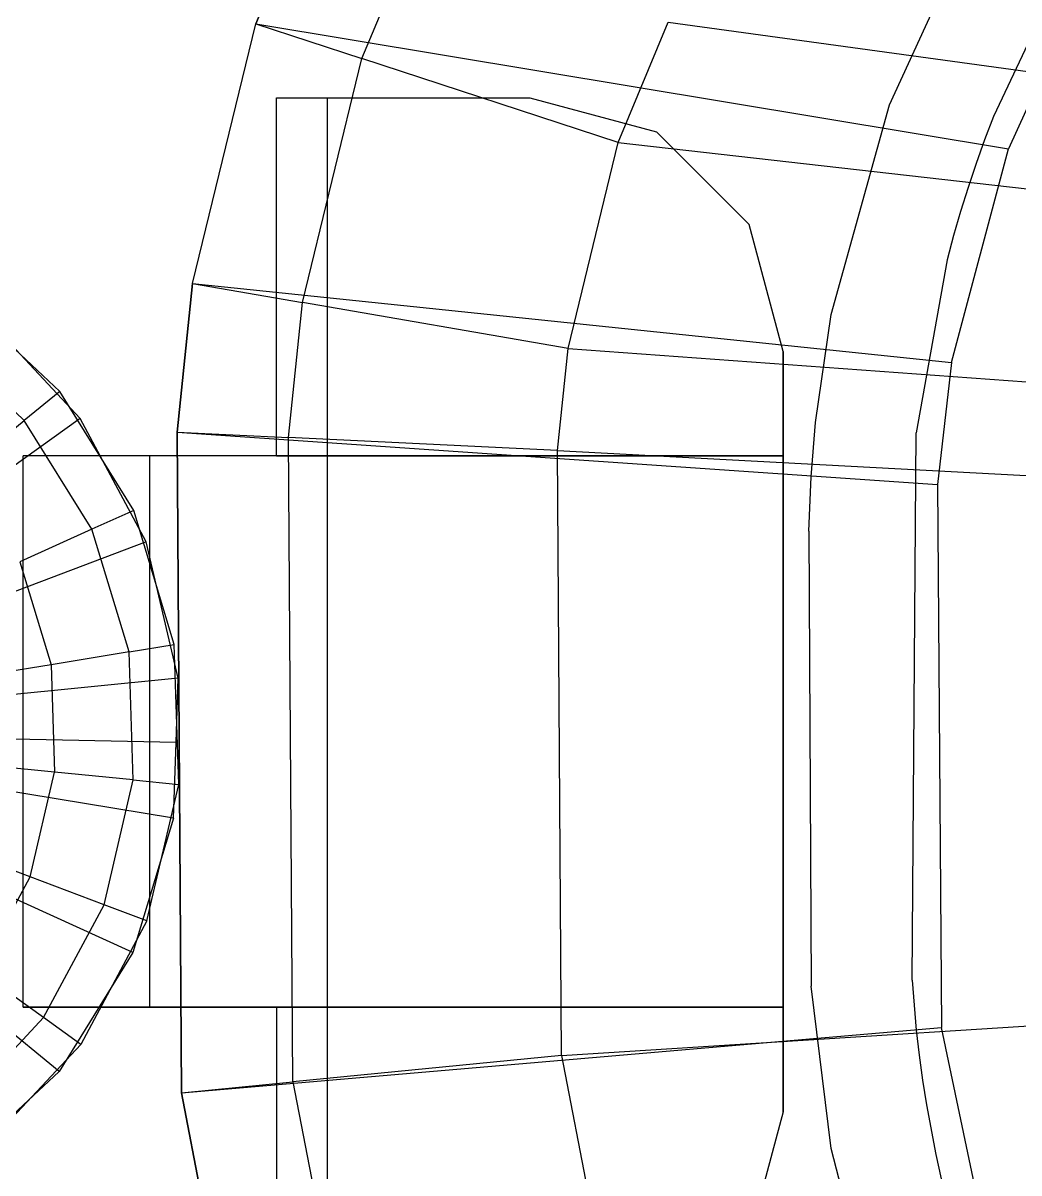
# Model space of a CAD drawing. Extents: x 11992 to 29481, y -6727 to 6811.
# Drawn here: x 18814.62 to 18853.92, y -3086.83 to -3041.46 of the extents above; entities that cross this region are included whole.
import ezdxf

# ---------------------------------------------------------------- set-up
doc = ezdxf.new("R2010")
doc.units = 0
doc.header["$MEASUREMENT"] = 0
doc.layers.get('0').update_dxf_attribs({"color": 8, "linetype": 'CONTINUOUS'})
doc.layers.add('zoylight 5回路', color=4, linetype='CONTINUOUS')

msp = doc.modelspace()

# ---------------------------------------------------------------- linework, layer by layer
for p, q in [((18826.898, -3034.062, -621.437), (18823.806, -3041.49, -621.437)), ((18823.806, -3041.49, -636.437), (18826.898, -3034.062, -636.437)), ((18826.897, -3034.062, -1059.436), (18823.806, -3041.49, -1059.436)), ((18823.806, -3041.49, -1074.436), (18826.897, -3034.062, -1074.436)), ((18826.897, -3034.062, -1497.436), (18823.806, -3041.49, -1497.436)), ((18823.806, -3041.49, -1512.436), (18826.897, -3034.062, -1512.436)), ((18826.897, -3034.062, -1935.436), (18823.806, -3041.49, -1935.436)), ((18823.806, -3041.49, -1950.436), (18826.897, -3034.062, -1950.436)), ((18827.994, -3042.861, -647.043), (18830.759, -3036.218, -647.043)), ((18827.994, -3042.861, -1085.043), (18830.759, -3036.218, -1085.043)), ((18827.994, -3042.861, -1523.043), (18830.759, -3036.218, -1523.042)), ((18827.994, -3042.861, -1961.042), (18830.759, -3036.218, -1961.042)), ((18848.815, -3044.679, -502.431), (18852.085, -3037.572, -502.43)), ((18848.815, -3044.679, -506.43), (18852.085, -3037.572, -506.43)), ((18848.815, -3044.679, -940.43), (18852.085, -3037.572, -940.43)), ((18848.815, -3044.679, -944.43), (18852.085, -3037.572, -944.43)), ((18848.815, -3044.679, -1378.43), (18852.085, -3037.572, -1378.43)), ((18848.815, -3044.679, -1382.43), (18852.085, -3037.572, -1382.43)), ((18855.449, -3039.764, -502.431), (18852.92, -3045.144, -502.431)), ((18855.449, -3039.764, -506.43), (18852.92, -3045.144, -506.43)), ((18855.449, -3039.764, -940.43), (18852.92, -3045.144, -940.43)), ((18855.449, -3039.764, -944.43), (18852.92, -3045.144, -944.43)), ((18855.449, -3039.764, -1378.43), (18852.92, -3045.144, -1378.43)), ((18855.449, -3039.764, -1382.43), (18852.92, -3045.144, -1382.43)), ((18856.289, -3040.312, -621.437), (18853.503, -3046.418, -621.437)), ((18856.289, -3040.312, -1059.436), (18853.503, -3046.418, -1059.436)), ((18856.289, -3040.312, -1497.436), (18853.503, -3046.418, -1497.436)), ((18856.289, -3040.312, -1935.436), (18853.503, -3046.418, -1935.436)), ((18856.29, -3040.312, -621.437), (18853.504, -3046.418, -621.437)), ((18856.29, -3040.312, -1059.436), (18853.504, -3046.418, -1059.436)), ((18856.29, -3040.312, -1497.436), (18853.504, -3046.418, -1497.436)), ((18856.29, -3040.312, -1935.436), (18853.504, -3046.418, -1935.436)), ((18821.313, -3051.74, -621.437), (18823.806, -3041.49, -621.437)), ((18821.313, -3051.74, -636.437), (18823.806, -3041.49, -636.437)), ((18821.313, -3051.74, -1059.436), (18823.806, -3041.49, -1059.436)), ((18821.313, -3051.74, -1074.436), (18823.806, -3041.49, -1074.436)), ((18821.313, -3051.74, -1497.436), (18823.806, -3041.49, -1497.436)), ((18821.313, -3051.74, -1512.436), (18823.806, -3041.49, -1512.436)), ((18821.313, -3051.74, -1935.436), (18823.806, -3041.49, -1935.436)), ((18821.313, -3051.74, -1950.436), (18823.806, -3041.49, -1950.436)), ((18823.806, -3041.49, -621.437), (18853.504, -3046.418, -621.437)), ((18823.806, -3041.49, -636.437), (18827.994, -3042.861, -647.043)), ((18823.806, -3041.49, -621.437), (18823.806, -3041.49, -636.437)), ((18823.806, -3041.49, -1059.436), (18853.504, -3046.418, -1059.436)), ((18823.806, -3041.49, -1074.436), (18827.994, -3042.861, -1085.043)), ((18823.806, -3041.49, -1059.436), (18823.806, -3041.49, -1074.436)), ((18823.806, -3041.49, -1497.436), (18853.504, -3046.418, -1497.436)), ((18823.806, -3041.49, -1512.436), (18827.994, -3042.861, -1523.043)), ((18823.806, -3041.49, -1497.436), (18823.806, -3041.49, -1512.436)), ((18823.806, -3041.49, -1935.436), (18853.504, -3046.418, -1935.436)), ((18823.806, -3041.49, -1950.436), (18827.994, -3042.861, -1961.042)), ((18823.806, -3041.49, -1935.436), (18823.806, -3041.49, -1950.436)), ((18838.104, -3046.172, -651.437), (18840.081, -3041.423, -651.436)), ((18838.104, -3046.172, -1089.436), (18840.081, -3041.423, -1089.436)), ((18838.104, -3046.172, -1527.436), (18840.081, -3041.423, -1527.436)), ((18838.104, -3046.172, -1965.436), (18840.081, -3041.423, -1965.436)), ((18840.081, -3041.423, -651.436), (18859.727, -3044.12, -651.436)), ((18840.081, -3041.423, -1089.436), (18859.727, -3044.12, -1089.436)), ((18840.081, -3041.423, -1527.436), (18859.727, -3044.12, -1527.436)), ((18840.081, -3041.423, -1965.436), (18859.727, -3044.12, -1965.436)), ((18825.652, -3052.49, -1961.042), (18827.994, -3042.861, -1961.042)), ((18825.653, -3052.49, -647.043), (18827.994, -3042.861, -647.043)), ((18825.653, -3052.49, -1085.043), (18827.994, -3042.861, -1085.043)), ((18825.653, -3052.49, -1523.043), (18827.994, -3042.861, -1523.043)), ((18838.104, -3046.172, -651.437), (18827.994, -3042.861, -647.043)), ((18838.104, -3046.172, -1089.436), (18827.994, -3042.861, -1085.043)), ((18838.104, -3046.172, -1527.436), (18827.994, -3042.861, -1523.043)), ((18838.104, -3046.172, -1965.436), (18827.994, -3042.861, -1961.042)), ((18824.622, -3044.411, -621.434), (18824.622, -3044.411, -651.434)), ((18824.622, -3058.537, -621.434), (18824.622, -3044.411, -621.434)), ((18824.622, -3058.537, -651.434), (18824.622, -3044.411, -651.434)), ((18824.622, -3044.411, -651.434), (18834.622, -3044.411, -651.434)), ((18824.622, -3044.411, -621.434), (18834.622, -3044.411, -621.434)), ((18824.622, -3044.411, -1059.434), (18824.622, -3044.411, -1089.434)), ((18824.622, -3058.537, -1059.434), (18824.622, -3044.411, -1059.434)), ((18824.622, -3058.537, -1089.434), (18824.622, -3044.411, -1089.434)), ((18824.622, -3044.411, -1089.434), (18834.622, -3044.411, -1089.434)), ((18824.622, -3044.411, -1059.434), (18834.622, -3044.411, -1059.434)), ((18824.622, -3044.411, -1497.434), (18824.622, -3044.411, -1527.434)), ((18824.622, -3058.537, -1497.434), (18824.622, -3044.411, -1497.434)), ((18824.622, -3058.537, -1527.434), (18824.622, -3044.411, -1527.434)), ((18824.622, -3044.411, -1527.434), (18834.622, -3044.411, -1527.434)), ((18824.622, -3044.411, -1497.434), (18834.622, -3044.411, -1497.434)), ((18824.622, -3044.411, -1935.433), (18824.622, -3044.411, -1965.433)), ((18824.622, -3058.537, -1935.433), (18824.622, -3044.411, -1935.433)), ((18824.622, -3058.537, -1965.433), (18824.622, -3044.411, -1965.433)), ((18824.622, -3044.411, -1965.433), (18834.622, -3044.411, -1965.433)), ((18824.622, -3044.411, -1935.433), (18834.622, -3044.411, -1935.433)), ((18826.622, -3044.411, -623.434), (18826.622, -3044.411, -649.434)), ((18826.622, -3044.411, -649.434), (18826.622, -3094.411, -649.434)), ((18826.622, -3044.411, -623.434), (18826.622, -3094.411, -623.434)), ((18826.622, -3044.411, -623.434), (18834.622, -3044.411, -623.434)), ((18826.622, -3044.411, -649.434), (18834.622, -3044.411, -649.434)), ((18826.622, -3044.411, -1061.434), (18826.622, -3044.411, -1087.434)), ((18826.622, -3044.411, -1087.434), (18826.622, -3094.411, -1087.434)), ((18826.622, -3044.411, -1061.434), (18826.622, -3094.411, -1061.434)), ((18826.622, -3044.411, -1061.434), (18834.622, -3044.411, -1061.434)), ((18826.622, -3044.411, -1087.434), (18834.622, -3044.411, -1087.434)), ((18826.622, -3044.411, -1499.434), (18826.622, -3044.411, -1525.434)), ((18826.622, -3044.411, -1525.434), (18826.622, -3094.411, -1525.434)), ((18826.622, -3044.411, -1499.434), (18826.622, -3094.411, -1499.434)), ((18826.622, -3044.411, -1499.434), (18834.622, -3044.411, -1499.434)), ((18826.622, -3044.411, -1525.434), (18834.622, -3044.411, -1525.434)), ((18826.622, -3044.411, -1937.433), (18826.622, -3044.411, -1963.433)), ((18826.622, -3044.411, -1963.433), (18826.622, -3094.411, -1963.433)), ((18826.622, -3044.411, -1937.433), (18826.622, -3094.411, -1937.433)), ((18826.622, -3044.411, -1937.433), (18834.622, -3044.411, -1937.433)), ((18826.622, -3044.411, -1963.433), (18834.622, -3044.411, -1963.433)), ((18834.622, -3044.411, -621.434), (18839.622, -3045.751, -621.434)), ((18834.622, -3044.411, -651.434), (18839.622, -3045.751, -651.434)), ((18834.622, -3044.411, -623.434), (18839.622, -3045.751, -623.434)), ((18834.622, -3044.411, -623.434), (18834.622, -3044.411, -621.434)), ((18834.622, -3044.411, -649.434), (18839.622, -3045.751, -649.434)), ((18834.622, -3044.411, -649.434), (18834.622, -3044.411, -651.434)), ((18834.622, -3044.411, -1059.434), (18839.622, -3045.751, -1059.434)), ((18834.622, -3044.411, -1089.434), (18839.622, -3045.751, -1089.434)), ((18834.622, -3044.411, -1061.434), (18839.622, -3045.751, -1061.434)), ((18834.622, -3044.411, -1061.434), (18834.622, -3044.411, -1059.434)), ((18834.622, -3044.411, -1087.434), (18839.622, -3045.751, -1087.434)), ((18834.622, -3044.411, -1087.434), (18834.622, -3044.411, -1089.434)), ((18834.622, -3044.411, -1497.434), (18839.622, -3045.751, -1497.434)), ((18834.622, -3044.411, -1527.434), (18839.622, -3045.751, -1527.434)), ((18834.622, -3044.411, -1499.434), (18839.622, -3045.751, -1499.434)), ((18834.622, -3044.411, -1499.434), (18834.622, -3044.411, -1497.434)), ((18834.622, -3044.411, -1525.434), (18839.622, -3045.751, -1525.434)), ((18834.622, -3044.411, -1525.434), (18834.622, -3044.411, -1527.434)), ((18834.622, -3044.411, -1935.433), (18839.622, -3045.751, -1935.433)), ((18834.622, -3044.411, -1965.433), (18839.622, -3045.751, -1965.433)), ((18834.622, -3044.411, -1937.433), (18839.622, -3045.751, -1937.433)), ((18834.622, -3044.411, -1937.433), (18834.622, -3044.411, -1935.433)), ((18834.622, -3044.411, -1963.433), (18839.622, -3045.751, -1963.433)), ((18834.622, -3044.411, -1963.433), (18834.622, -3044.411, -1965.433)), ((18846.514, -3052.96, -502.431), (18848.815, -3044.679, -502.431)), ((18846.514, -3052.96, -506.43), (18848.815, -3044.679, -506.43)), ((18846.514, -3052.96, -940.43), (18848.815, -3044.679, -940.43)), ((18846.514, -3052.96, -944.43), (18848.815, -3044.679, -944.43)), ((18846.514, -3052.96, -1378.43), (18848.815, -3044.679, -1378.43)), ((18846.514, -3052.96, -1382.43), (18848.815, -3044.679, -1382.43)), ((18848.815, -3044.679, -502.431), (18848.815, -3044.679, -506.43)), ((18848.815, -3044.679, -940.43), (18848.815, -3044.679, -944.43)), ((18848.815, -3044.679, -1378.43), (18848.815, -3044.679, -1382.43)), ((18852.92, -3045.144, -502.431), (18852.566, -3046.07, -502.431)), ((18852.92, -3045.144, -506.43), (18852.566, -3046.07, -506.43)), ((18852.92, -3045.144, -940.43), (18852.566, -3046.07, -940.43)), ((18852.92, -3045.144, -944.43), (18852.566, -3046.07, -944.43)), ((18852.92, -3045.144, -1378.43), (18852.566, -3046.07, -1378.43)), ((18852.92, -3045.144, -1382.43), (18852.566, -3046.07, -1382.43)), ((18852.92, -3045.144, -502.431), (18852.92, -3045.144, -506.43)), ((18852.92, -3045.144, -940.43), (18852.92, -3045.144, -944.43)), ((18852.92, -3045.144, -1378.43), (18852.92, -3045.144, -1382.43)), ((18843.282, -3049.412, -621.434), (18839.622, -3045.751, -621.434)), ((18839.622, -3045.751, -651.434), (18843.282, -3049.412, -651.434)), ((18839.622, -3045.751, -623.434), (18839.622, -3045.751, -621.434)), ((18839.622, -3045.751, -623.434), (18843.282, -3049.412, -623.434)), ((18843.282, -3049.412, -649.434), (18839.622, -3045.751, -649.434)), ((18839.622, -3045.751, -649.434), (18839.622, -3045.751, -651.434)), ((18843.282, -3049.412, -1059.434), (18839.622, -3045.751, -1059.434)), ((18839.622, -3045.751, -1089.434), (18843.282, -3049.412, -1089.434)), ((18839.622, -3045.751, -1061.434), (18839.622, -3045.751, -1059.434)), ((18839.622, -3045.751, -1061.434), (18843.282, -3049.412, -1061.434)), ((18843.282, -3049.412, -1087.434), (18839.622, -3045.751, -1087.434)), ((18839.622, -3045.751, -1087.434), (18839.622, -3045.751, -1089.434)), ((18843.282, -3049.412, -1497.434), (18839.622, -3045.751, -1497.434)), ((18839.622, -3045.751, -1527.434), (18843.282, -3049.412, -1527.434)), ((18839.622, -3045.751, -1499.434), (18839.622, -3045.751, -1497.434)), ((18839.622, -3045.751, -1499.434), (18843.282, -3049.412, -1499.434)), ((18843.282, -3049.412, -1525.434), (18839.622, -3045.751, -1525.434)), ((18839.622, -3045.751, -1525.434), (18839.622, -3045.751, -1527.434)), ((18843.282, -3049.412, -1935.433), (18839.622, -3045.751, -1935.433)), ((18839.622, -3045.751, -1965.433), (18843.282, -3049.412, -1965.433)), ((18839.622, -3045.751, -1937.433), (18839.622, -3045.751, -1935.433)), ((18839.622, -3045.751, -1937.433), (18843.282, -3049.412, -1937.433)), ((18843.282, -3049.412, -1963.433), (18839.622, -3045.751, -1963.433)), ((18839.622, -3045.751, -1963.433), (18839.622, -3045.751, -1965.433)), ((18836.128, -3054.298, -651.437), (18838.104, -3046.172, -651.437)), ((18836.128, -3054.298, -1089.436), (18838.104, -3046.172, -1089.436)), ((18836.128, -3054.298, -1527.436), (18838.104, -3046.172, -1527.436)), ((18836.128, -3054.298, -1965.436), (18838.104, -3046.172, -1965.436)), ((18838.104, -3046.172, -651.437), (18857.887, -3048.408, -651.437)), ((18838.104, -3046.172, -1089.436), (18857.887, -3048.408, -1089.436)), ((18838.104, -3046.172, -1527.436), (18857.887, -3048.408, -1527.436)), ((18838.104, -3046.172, -1965.436), (18857.887, -3048.408, -1965.436)), ((18852.566, -3046.07, -502.431), (18852.231, -3047.003, -502.431)), ((18852.566, -3046.07, -506.43), (18852.231, -3047.003, -506.43)), ((18852.566, -3046.07, -940.43), (18852.231, -3047.003, -940.43)), ((18852.566, -3046.07, -944.43), (18852.231, -3047.003, -944.43)), ((18852.566, -3046.07, -1378.43), (18852.231, -3047.003, -1378.43)), ((18852.566, -3046.07, -1382.43), (18852.231, -3047.003, -1382.43)), ((18851.257, -3054.845, -621.437), (18853.503, -3046.418, -621.437)), ((18851.257, -3054.845, -621.437), (18853.504, -3046.418, -621.437)), ((18851.257, -3054.845, -1059.436), (18853.503, -3046.418, -1059.436)), ((18851.257, -3054.845, -1059.436), (18853.504, -3046.418, -1059.436)), ((18851.257, -3054.845, -1497.436), (18853.503, -3046.418, -1497.436)), ((18851.257, -3054.845, -1497.436), (18853.504, -3046.418, -1497.436)), ((18851.257, -3054.845, -1935.436), (18853.503, -3046.418, -1935.436)), ((18851.257, -3054.845, -1935.436), (18853.504, -3046.418, -1935.436)), ((18852.231, -3047.003, -940.43), (18851.915, -3047.943, -940.43)), ((18852.231, -3047.003, -944.43), (18851.915, -3047.943, -944.43)), ((18852.231, -3047.003, -1378.43), (18851.915, -3047.943, -1378.43)), ((18852.231, -3047.003, -1382.43), (18851.915, -3047.943, -1382.43)), ((18852.231, -3047.003, -502.431), (18851.916, -3047.943, -502.431)), ((18852.231, -3047.003, -506.43), (18851.916, -3047.943, -506.43)), ((18851.916, -3047.943, -502.431), (18851.62, -3048.89, -502.431)), ((18851.916, -3047.943, -506.43), (18851.62, -3048.89, -506.43)), ((18851.915, -3047.943, -940.43), (18851.62, -3048.89, -940.43)), ((18851.915, -3047.943, -944.43), (18851.62, -3048.89, -944.43)), ((18851.915, -3047.943, -1378.43), (18851.62, -3048.89, -1378.43)), ((18851.915, -3047.943, -1382.43), (18851.62, -3048.89, -1382.43)), ((18851.62, -3048.89, -502.431), (18851.345, -3049.842, -502.431)), ((18851.62, -3048.89, -506.43), (18851.345, -3049.842, -506.43)), ((18851.62, -3048.89, -940.43), (18851.345, -3049.842, -940.43)), ((18851.62, -3048.89, -944.43), (18851.345, -3049.842, -944.43)), ((18851.62, -3048.89, -1378.43), (18851.345, -3049.842, -1378.43)), ((18851.62, -3048.89, -1382.43), (18851.345, -3049.842, -1382.43)), ((18844.622, -3054.411, -621.434), (18843.282, -3049.412, -621.434)), ((18844.622, -3054.411, -621.434), (18843.282, -3049.412, -621.434)), ((18844.622, -3054.411, -651.434), (18843.282, -3049.412, -651.434)), ((18844.622, -3054.411, -651.434), (18843.282, -3049.412, -651.434)), ((18843.282, -3049.412, -623.434), (18843.282, -3049.412, -621.434)), ((18844.622, -3054.411, -623.434), (18843.282, -3049.412, -623.434)), ((18844.622, -3054.411, -649.434), (18843.282, -3049.412, -649.434)), ((18843.282, -3049.412, -649.434), (18843.282, -3049.412, -651.434)), ((18844.622, -3054.411, -1059.434), (18843.282, -3049.412, -1059.434)), ((18844.622, -3054.411, -1059.434), (18843.282, -3049.412, -1059.434)), ((18844.622, -3054.411, -1089.434), (18843.282, -3049.412, -1089.434)), ((18844.622, -3054.411, -1089.434), (18843.282, -3049.412, -1089.434)), ((18843.282, -3049.412, -1061.434), (18843.282, -3049.412, -1059.434)), ((18844.622, -3054.411, -1061.434), (18843.282, -3049.412, -1061.434)), ((18844.622, -3054.411, -1087.434), (18843.282, -3049.412, -1087.434)), ((18843.282, -3049.412, -1087.434), (18843.282, -3049.412, -1089.434)), ((18844.622, -3054.411, -1497.434), (18843.282, -3049.412, -1497.434)), ((18844.622, -3054.411, -1497.434), (18843.282, -3049.412, -1497.434)), ((18844.622, -3054.411, -1527.434), (18843.282, -3049.412, -1527.434)), ((18844.622, -3054.411, -1527.434), (18843.282, -3049.412, -1527.434)), ((18843.282, -3049.412, -1499.434), (18843.282, -3049.412, -1497.434)), ((18844.622, -3054.411, -1499.434), (18843.282, -3049.412, -1499.434)), ((18844.622, -3054.411, -1525.434), (18843.282, -3049.412, -1525.434)), ((18843.282, -3049.412, -1525.434), (18843.282, -3049.412, -1527.434)), ((18844.622, -3054.411, -1935.433), (18843.282, -3049.412, -1935.433)), ((18844.622, -3054.411, -1935.433), (18843.282, -3049.412, -1935.433)), ((18844.622, -3054.411, -1965.433), (18843.282, -3049.412, -1965.433)), ((18844.622, -3054.411, -1965.433), (18843.282, -3049.412, -1965.433)), ((18843.282, -3049.412, -1937.433), (18843.282, -3049.412, -1935.433)), ((18844.622, -3054.411, -1937.433), (18843.282, -3049.412, -1937.433)), ((18844.622, -3054.411, -1963.433), (18843.282, -3049.412, -1963.433)), ((18843.282, -3049.412, -1963.433), (18843.282, -3049.412, -1965.433)), ((18851.345, -3049.842, -502.431), (18851.089, -3050.8, -502.431)), ((18851.345, -3049.842, -506.43), (18851.089, -3050.8, -506.43)), ((18851.345, -3049.842, -940.43), (18851.089, -3050.8, -940.43)), ((18851.345, -3049.842, -944.43), (18851.089, -3050.8, -944.43)), ((18851.345, -3049.842, -1378.43), (18851.089, -3050.8, -1378.43)), ((18851.345, -3049.842, -1382.43), (18851.089, -3050.8, -1382.43)), ((18851.089, -3050.8, -502.431), (18849.872, -3057.627, -502.431)), ((18851.089, -3050.8, -506.43), (18849.872, -3057.627, -506.43)), ((18851.089, -3050.8, -940.43), (18849.872, -3057.627, -940.43)), ((18851.089, -3050.8, -944.43), (18849.872, -3057.627, -944.43)), ((18851.089, -3050.8, -1378.43), (18849.872, -3057.627, -1378.43)), ((18851.089, -3050.8, -1382.43), (18849.872, -3057.627, -1382.43)), ((18851.089, -3050.8, -502.431), (18851.089, -3050.8, -506.43)), ((18851.089, -3050.8, -940.43), (18851.089, -3050.8, -944.43)), ((18851.089, -3050.8, -1378.43), (18851.089, -3050.8, -1382.43)), ((18821.313, -3051.74, -621.437), (18820.705, -3057.603, -621.437)), ((18820.705, -3057.602, -636.437), (18821.313, -3051.74, -636.437)), ((18821.313, -3051.74, -1059.436), (18820.705, -3057.603, -1059.436)), ((18820.705, -3057.602, -1074.436), (18821.313, -3051.74, -1074.436)), ((18821.313, -3051.74, -1497.436), (18820.705, -3057.603, -1497.436)), ((18820.705, -3057.602, -1512.436), (18821.313, -3051.74, -1512.436)), ((18821.313, -3051.74, -1935.436), (18820.705, -3057.603, -1935.436)), ((18820.705, -3057.602, -1950.436), (18821.313, -3051.74, -1950.436)), ((18821.313, -3051.74, -621.437), (18851.257, -3054.845, -621.437)), ((18821.313, -3051.74, -636.437), (18825.653, -3052.49, -647.043)), ((18821.313, -3051.74, -621.437), (18821.313, -3051.74, -636.437)), ((18821.313, -3051.74, -1059.436), (18851.257, -3054.845, -1059.436)), ((18821.313, -3051.74, -1074.436), (18825.653, -3052.49, -1085.043)), ((18821.313, -3051.74, -1059.436), (18821.313, -3051.74, -1074.436)), ((18821.313, -3051.74, -1497.436), (18851.257, -3054.845, -1497.436)), ((18821.313, -3051.74, -1512.436), (18825.653, -3052.49, -1523.043)), ((18821.313, -3051.74, -1497.436), (18821.313, -3051.74, -1512.436)), ((18821.313, -3051.74, -1935.436), (18851.257, -3054.845, -1935.436)), ((18821.313, -3051.74, -1950.436), (18825.652, -3052.49, -1961.042)), ((18821.313, -3051.74, -1935.436), (18821.313, -3051.74, -1950.436)), ((18816.073, -3055.992, -2440.427), (18812.041, -3052.212, -2440.427)), ((18816.073, -3055.992, -2438.427), (18812.041, -3052.212, -2438.427)), ((18825.1, -3057.815, -647.043), (18825.653, -3052.49, -647.043)), ((18825.1, -3057.815, -1085.043), (18825.653, -3052.49, -1085.043)), ((18825.1, -3057.815, -1523.043), (18825.653, -3052.49, -1523.043)), ((18825.1, -3057.815, -1961.042), (18825.652, -3052.49, -1961.042)), ((18836.128, -3054.298, -1965.436), (18825.652, -3052.49, -1961.042)), ((18836.128, -3054.298, -651.437), (18825.653, -3052.49, -647.043)), ((18836.128, -3054.298, -1089.436), (18825.653, -3052.49, -1085.043)), ((18836.128, -3054.298, -1527.436), (18825.653, -3052.49, -1523.043)), ((18816.878, -3057.056, -40.496), (18813.098, -3053.024, -40.496)), ((18816.878, -3057.056, -45.496), (18813.098, -3053.024, -45.496)), ((18845.893, -3057.216, -502.431), (18846.514, -3052.96, -502.431)), ((18845.893, -3057.216, -506.43), (18846.514, -3052.96, -506.43)), ((18845.893, -3057.216, -940.43), (18846.514, -3052.96, -940.43)), ((18845.893, -3057.216, -944.43), (18846.514, -3052.96, -944.43)), ((18845.893, -3057.216, -1378.43), (18846.514, -3052.96, -1378.43)), ((18845.893, -3057.216, -1382.43), (18846.514, -3052.96, -1382.43)), ((18846.514, -3052.96, -502.431), (18846.514, -3052.96, -506.43)), ((18846.514, -3052.96, -940.43), (18846.514, -3052.96, -944.43)), ((18846.514, -3052.96, -1378.43), (18846.514, -3052.96, -1382.43)), ((18810.986, -3053.684, -2436.349), (18814.673, -3057.14, -2436.349)), ((18835.71, -3058.328, -651.437), (18836.128, -3054.298, -651.437)), ((18835.71, -3058.328, -1089.436), (18836.128, -3054.298, -1089.436)), ((18835.71, -3058.328, -1527.436), (18836.128, -3054.298, -1527.436)), ((18835.71, -3058.328, -1965.436), (18836.128, -3054.298, -1965.436)), ((18836.128, -3054.298, -651.437), (18856.047, -3055.745, -651.437)), ((18836.128, -3054.298, -1089.436), (18856.047, -3055.745, -1089.436)), ((18836.128, -3054.298, -1527.436), (18856.047, -3055.745, -1527.436)), ((18836.128, -3054.298, -1965.436), (18856.047, -3055.745, -1965.436)), ((18844.622, -3054.411, -623.434), (18844.622, -3054.411, -621.434)), ((18844.622, -3054.411, -649.434), (18844.622, -3054.411, -651.434)), ((18844.622, -3054.411, -623.434), (18844.622, -3084.412, -623.434)), ((18844.622, -3084.412, -621.434), (18844.622, -3054.411, -621.434)), ((18844.622, -3054.411, -649.434), (18844.622, -3084.412, -649.434)), ((18844.622, -3084.412, -651.434), (18844.622, -3054.411, -651.434)), ((18844.622, -3058.537, -621.434), (18844.622, -3054.411, -621.434)), ((18844.622, -3058.537, -651.434), (18844.622, -3054.411, -651.434)), ((18844.622, -3054.411, -1061.434), (18844.622, -3054.411, -1059.434)), ((18844.622, -3054.411, -1087.434), (18844.622, -3054.411, -1089.434)), ((18844.622, -3054.411, -1061.434), (18844.622, -3084.412, -1061.434)), ((18844.622, -3084.412, -1059.434), (18844.622, -3054.411, -1059.434)), ((18844.622, -3054.411, -1087.434), (18844.622, -3084.412, -1087.434)), ((18844.622, -3084.412, -1089.434), (18844.622, -3054.411, -1089.434)), ((18844.622, -3058.537, -1059.434), (18844.622, -3054.411, -1059.434)), ((18844.622, -3058.537, -1089.434), (18844.622, -3054.411, -1089.434)), ((18844.622, -3054.411, -1499.434), (18844.622, -3054.411, -1497.434)), ((18844.622, -3054.411, -1525.434), (18844.622, -3054.411, -1527.434)), ((18844.622, -3054.411, -1499.434), (18844.622, -3084.412, -1499.434)), ((18844.622, -3084.412, -1497.434), (18844.622, -3054.411, -1497.434)), ((18844.622, -3054.411, -1525.434), (18844.622, -3084.412, -1525.434)), ((18844.622, -3084.412, -1527.434), (18844.622, -3054.411, -1527.434)), ((18844.622, -3058.537, -1497.434), (18844.622, -3054.411, -1497.434)), ((18844.622, -3058.537, -1527.434), (18844.622, -3054.411, -1527.434)), ((18844.622, -3054.411, -1937.433), (18844.622, -3054.411, -1935.433)), ((18844.622, -3054.411, -1963.433), (18844.622, -3054.411, -1965.433)), ((18844.622, -3054.411, -1937.433), (18844.622, -3084.412, -1937.433)), ((18844.622, -3084.412, -1935.433), (18844.622, -3054.411, -1935.433)), ((18844.622, -3054.411, -1963.433), (18844.622, -3084.412, -1963.433)), ((18844.622, -3084.412, -1965.433), (18844.622, -3054.411, -1965.433)), ((18844.622, -3058.537, -1935.433), (18844.622, -3054.411, -1935.433)), ((18844.622, -3058.537, -1965.433), (18844.622, -3054.411, -1965.433)), ((18851.257, -3054.845, -621.437), (18850.708, -3059.664, -621.437)), ((18851.257, -3054.845, -1059.436), (18850.708, -3059.664, -1059.436)), ((18851.257, -3054.845, -1497.436), (18850.708, -3059.664, -1497.436)), ((18851.257, -3054.845, -1935.436), (18850.708, -3059.664, -1935.436)), ((18851.257, -3054.845, -621.437), (18850.709, -3059.664, -621.437)), ((18851.257, -3054.845, -1059.436), (18850.709, -3059.664, -1059.436)), ((18851.257, -3054.845, -1497.436), (18850.709, -3059.664, -1497.436)), ((18851.257, -3054.845, -1935.436), (18850.709, -3059.664, -1935.436)), ((18816.073, -3055.992, -2438.427), (18814.673, -3057.14, -2436.349)), ((18818.989, -3060.686, -2440.427), (18816.073, -3055.992, -2440.427)), ((18818.989, -3060.686, -2438.427), (18816.073, -3055.992, -2438.427)), ((18816.073, -3055.992, -2440.427), (18816.073, -3055.992, -2438.427)), ((18816.878, -3057.056, -45.496), (18804.18, -3066.163, -45.496)), ((18812.26, -3059.119, -2433.636), (18814.673, -3057.14, -2436.349)), ((18817.34, -3061.433, -2436.349), (18814.673, -3057.14, -2436.349)), ((18819.485, -3061.929, -40.496), (18816.878, -3057.056, -40.496)), ((18819.485, -3061.929, -45.496), (18816.878, -3057.056, -45.496)), ((18816.878, -3057.056, -40.496), (18816.878, -3057.056, -45.496)), ((18820.705, -3057.602, -636.437), (18825.1, -3057.815, -647.043)), ((18820.881, -3083.671, -636.437), (18820.705, -3057.602, -636.437)), ((18820.705, -3057.603, -621.437), (18820.705, -3057.602, -636.437)), ((18820.705, -3057.602, -1074.436), (18825.1, -3057.815, -1085.043)), ((18820.881, -3083.671, -1074.436), (18820.705, -3057.602, -1074.436)), ((18820.705, -3057.603, -1059.436), (18820.705, -3057.602, -1074.436)), ((18820.705, -3057.602, -1512.436), (18825.1, -3057.815, -1523.043)), ((18820.881, -3083.671, -1512.436), (18820.705, -3057.602, -1512.436)), ((18820.705, -3057.603, -1497.436), (18820.705, -3057.602, -1512.436)), ((18820.705, -3057.602, -1950.436), (18825.1, -3057.815, -1961.042)), ((18820.881, -3083.671, -1950.436), (18820.705, -3057.602, -1950.436)), ((18820.705, -3057.603, -1935.436), (18820.705, -3057.602, -1950.436)), ((18820.705, -3057.603, -621.437), (18820.881, -3083.671, -621.437)), ((18820.705, -3057.603, -621.437), (18850.709, -3059.664, -621.437)), ((18820.705, -3057.603, -1059.436), (18820.881, -3083.671, -1059.436)), ((18820.705, -3057.603, -1059.436), (18850.709, -3059.664, -1059.436)), ((18820.705, -3057.603, -1497.436), (18820.881, -3083.671, -1497.436)), ((18820.705, -3057.603, -1497.436), (18850.709, -3059.664, -1497.436)), ((18820.705, -3057.603, -1935.436), (18820.881, -3083.671, -1935.436)), ((18820.705, -3057.603, -1935.436), (18850.709, -3059.664, -1935.436)), ((18845.718, -3059.36, -502.431), (18845.893, -3057.216, -502.431)), ((18845.718, -3059.36, -506.43), (18845.893, -3057.216, -506.43)), ((18845.718, -3059.36, -940.43), (18845.893, -3057.216, -940.43)), ((18845.718, -3059.36, -944.43), (18845.893, -3057.216, -944.43)), ((18845.718, -3059.36, -1378.43), (18845.893, -3057.216, -1378.43)), ((18845.718, -3059.36, -1382.43), (18845.893, -3057.216, -1382.43)), ((18845.893, -3057.216, -502.431), (18845.893, -3057.216, -506.43)), ((18845.893, -3057.216, -940.43), (18845.893, -3057.216, -944.43)), ((18845.893, -3057.216, -1378.43), (18845.893, -3057.216, -1382.43)), ((18849.71, -3079.22, -502.431), (18849.872, -3057.627, -502.431)), ((18849.71, -3079.22, -506.43), (18849.872, -3057.627, -506.43)), ((18849.71, -3079.22, -940.43), (18849.872, -3057.627, -940.43)), ((18849.71, -3079.22, -944.43), (18849.872, -3057.627, -944.43)), ((18849.71, -3079.22, -1378.43), (18849.872, -3057.627, -1378.43)), ((18849.71, -3079.22, -1382.43), (18849.872, -3057.627, -1382.43)), ((18849.872, -3057.627, -502.431), (18849.872, -3057.627, -506.43)), ((18849.872, -3057.627, -940.43), (18849.872, -3057.627, -944.43)), ((18849.872, -3057.627, -1378.43), (18849.872, -3057.627, -1382.43)), ((18835.71, -3058.328, -651.437), (18825.1, -3057.815, -647.043)), ((18825.271, -3083.237, -647.043), (18825.1, -3057.815, -647.043)), ((18835.71, -3058.328, -1089.436), (18825.1, -3057.815, -1085.043)), ((18825.271, -3083.237, -1085.043), (18825.1, -3057.815, -1085.043)), ((18835.71, -3058.328, -1527.436), (18825.1, -3057.815, -1523.043)), ((18825.271, -3083.237, -1523.042), (18825.1, -3057.815, -1523.043)), ((18835.71, -3058.328, -1965.436), (18825.1, -3057.815, -1961.042)), ((18825.271, -3083.237, -1961.042), (18825.1, -3057.815, -1961.042)), ((18819.622, -3058.537, -576.434), (18814.622, -3058.537, -576.434)), ((18814.622, -3058.537, -576.434), (18814.622, -3058.537, -696.434)), ((18819.622, -3058.537, -696.434), (18814.622, -3058.537, -696.434)), ((18814.622, -3080.286, -576.434), (18814.622, -3058.537, -576.434)), ((18814.622, -3080.286, -696.434), (18814.622, -3058.537, -696.434)), ((18819.622, -3058.537, -1014.434), (18814.622, -3058.537, -1014.434)), ((18814.622, -3058.537, -1014.434), (18814.622, -3058.537, -1134.434)), ((18819.622, -3058.537, -1134.434), (18814.622, -3058.537, -1134.434)), ((18814.622, -3080.286, -1014.434), (18814.622, -3058.537, -1014.434)), ((18814.622, -3080.286, -1134.434), (18814.622, -3058.537, -1134.434)), ((18819.622, -3058.537, -1452.434), (18814.622, -3058.537, -1452.434)), ((18814.622, -3058.537, -1452.434), (18814.622, -3058.537, -1572.434)), ((18819.622, -3058.537, -1572.434), (18814.622, -3058.537, -1572.434)), ((18814.622, -3080.286, -1452.434), (18814.622, -3058.537, -1452.434)), ((18814.622, -3080.286, -1572.434), (18814.622, -3058.537, -1572.434)), ((18819.622, -3058.537, -1890.433), (18814.622, -3058.537, -1890.433)), ((18814.622, -3058.537, -1890.433), (18814.622, -3058.537, -2010.433)), ((18819.622, -3058.537, -2010.433), (18814.622, -3058.537, -2010.433)), ((18814.622, -3080.286, -1890.433), (18814.622, -3058.537, -1890.433)), ((18814.622, -3080.286, -2010.433), (18814.622, -3058.537, -2010.433)), ((18844.622, -3058.537, -651.434), (18819.622, -3058.537, -696.434)), ((18819.622, -3080.286, -576.434), (18819.622, -3058.537, -576.434)), ((18844.622, -3058.537, -621.434), (18819.622, -3058.537, -576.434)), ((18819.622, -3080.286, -696.434), (18819.622, -3058.537, -696.434)), ((18844.622, -3058.537, -1089.434), (18819.622, -3058.537, -1134.434)), ((18819.622, -3080.286, -1014.434), (18819.622, -3058.537, -1014.434)), ((18844.622, -3058.537, -1059.434), (18819.622, -3058.537, -1014.434)), ((18819.622, -3080.286, -1134.434), (18819.622, -3058.537, -1134.434)), ((18844.622, -3058.537, -1527.434), (18819.622, -3058.537, -1572.434)), ((18819.622, -3080.286, -1452.434), (18819.622, -3058.537, -1452.434)), ((18844.622, -3058.537, -1497.434), (18819.622, -3058.537, -1452.434)), ((18819.622, -3080.286, -1572.434), (18819.622, -3058.537, -1572.434)), ((18844.622, -3058.537, -1965.433), (18819.622, -3058.537, -2010.433)), ((18819.622, -3080.286, -1890.433), (18819.622, -3058.537, -1890.433)), ((18844.622, -3058.537, -1935.433), (18819.622, -3058.537, -1890.433)), ((18819.622, -3080.286, -2010.433), (18819.622, -3058.537, -2010.433)), ((18824.622, -3058.537, -621.434), (18844.622, -3058.537, -621.434)), ((18824.622, -3058.537, -621.434), (18824.622, -3058.537, -651.434)), ((18844.622, -3058.537, -651.434), (18824.622, -3058.537, -651.434)), ((18824.622, -3058.537, -1059.434), (18844.622, -3058.537, -1059.434)), ((18824.622, -3058.537, -1059.434), (18824.622, -3058.537, -1089.434)), ((18844.622, -3058.537, -1089.434), (18824.622, -3058.537, -1089.434)), ((18824.622, -3058.537, -1497.434), (18844.622, -3058.537, -1497.434)), ((18824.622, -3058.537, -1497.434), (18824.622, -3058.537, -1527.434)), ((18844.622, -3058.537, -1527.434), (18824.622, -3058.537, -1527.434)), ((18824.622, -3058.537, -1935.433), (18844.622, -3058.537, -1935.433)), ((18824.622, -3058.537, -1935.433), (18824.622, -3058.537, -1965.433)), ((18844.622, -3058.537, -1965.433), (18824.622, -3058.537, -1965.433)), ((18835.871, -3082.191, -651.436), (18835.71, -3058.328, -651.437)), ((18835.71, -3058.328, -651.437), (18855.658, -3059.383, -651.437)), ((18835.871, -3082.191, -1089.436), (18835.71, -3058.328, -1089.436)), ((18835.71, -3058.328, -1089.436), (18855.658, -3059.383, -1089.436)), ((18835.871, -3082.191, -1527.436), (18835.71, -3058.328, -1527.436)), ((18835.71, -3058.328, -1527.436), (18855.658, -3059.383, -1527.436)), ((18835.871, -3082.191, -1965.436), (18835.71, -3058.328, -1965.436)), ((18835.71, -3058.328, -1965.436), (18855.658, -3059.383, -1965.436)), ((18844.622, -3058.537, -651.434), (18844.622, -3080.286, -651.434)), ((18844.622, -3058.537, -621.434), (18844.622, -3080.286, -621.434)), ((18844.622, -3058.537, -1089.434), (18844.622, -3080.286, -1089.434)), ((18844.622, -3058.537, -1059.434), (18844.622, -3080.286, -1059.434)), ((18844.622, -3058.537, -1527.434), (18844.622, -3080.286, -1527.434)), ((18844.622, -3058.537, -1497.434), (18844.622, -3080.286, -1497.434)), ((18844.622, -3058.537, -1965.433), (18844.622, -3080.286, -1965.433)), ((18844.622, -3058.537, -1935.433), (18844.622, -3080.286, -1935.433)), ((18845.632, -3061.51, -502.431), (18845.718, -3059.36, -502.431)), ((18845.632, -3061.51, -506.43), (18845.718, -3059.36, -506.43)), ((18845.632, -3061.51, -940.43), (18845.718, -3059.36, -940.43)), ((18845.632, -3061.51, -944.43), (18845.718, -3059.36, -944.43)), ((18845.632, -3061.51, -1378.43), (18845.718, -3059.36, -1378.43)), ((18845.632, -3061.51, -1382.43), (18845.718, -3059.36, -1382.43)), ((18850.708, -3059.664, -621.437), (18850.867, -3081.094, -621.437)), ((18850.708, -3059.664, -1059.436), (18850.867, -3081.094, -1059.436)), ((18850.708, -3059.664, -1497.436), (18850.867, -3081.094, -1497.436)), ((18850.708, -3059.664, -1935.436), (18850.867, -3081.094, -1935.436)), ((18850.709, -3059.664, -621.437), (18850.868, -3081.094, -621.437)), ((18850.709, -3059.664, -1059.436), (18850.868, -3081.094, -1059.436)), ((18850.709, -3059.664, -1497.436), (18850.868, -3081.094, -1497.436)), ((18850.709, -3059.664, -1935.436), (18850.868, -3081.094, -1935.436)), ((18818.989, -3060.686, -2438.427), (18817.34, -3061.433, -2436.349)), ((18820.592, -3065.975, -2440.427), (18818.989, -3060.686, -2440.427)), ((18818.989, -3060.686, -2440.427), (18818.989, -3060.686, -2438.427)), ((18820.592, -3065.975, -2438.427), (18818.989, -3060.686, -2438.427)), ((18817.34, -3061.433, -2436.349), (18814.497, -3062.72, -2433.636)), ((18818.805, -3066.27, -2436.349), (18817.34, -3061.433, -2436.349)), ((18845.632, -3061.51, -502.431), (18845.718, -3079.463, -502.431)), ((18845.632, -3061.51, -506.43), (18845.718, -3079.463, -506.43)), ((18845.632, -3061.51, -940.43), (18845.718, -3079.463, -940.43)), ((18845.632, -3061.51, -944.43), (18845.718, -3079.463, -944.43)), ((18845.632, -3061.51, -1378.43), (18845.718, -3079.463, -1378.43)), ((18845.632, -3061.51, -1382.43), (18845.718, -3079.463, -1382.43)), ((18819.485, -3061.929, -45.496), (18804.863, -3067.439, -45.496)), ((18820.742, -3067.311, -40.496), (18819.485, -3061.929, -40.496)), ((18820.742, -3067.311, -45.496), (18819.485, -3061.929, -45.496)), ((18819.485, -3061.929, -40.496), (18819.485, -3061.929, -45.496)), ((18814.497, -3062.72, -2433.636), (18815.726, -3066.777, -2433.636)), ((18818.805, -3066.27, -2436.349), (18820.592, -3065.975, -2438.427)), ((18820.77, -3071.499, -2440.427), (18820.592, -3065.975, -2440.427)), ((18820.77, -3071.499, -2438.427), (18820.592, -3065.975, -2438.427)), ((18820.592, -3065.975, -2440.427), (18820.592, -3065.975, -2438.427)), ((18818.805, -3066.27, -2436.349), (18815.726, -3066.777, -2433.636)), ((18818.969, -3071.321, -2436.349), (18818.805, -3066.27, -2436.349)), ((18815.726, -3066.777, -2433.636), (18813.443, -3067.153, -2432.128)), ((18815.726, -3066.777, -2433.636), (18815.863, -3071.014, -2433.636)), ((18820.742, -3067.311, -45.496), (18805.193, -3068.848, -45.496)), ((18820.66, -3069.848, -40.496), (18820.742, -3067.311, -40.496)), ((18820.66, -3069.848, -45.496), (18820.742, -3067.311, -45.496)), ((18820.742, -3067.311, -40.496), (18820.742, -3067.311, -45.496)), ((18820.66, -3069.848, -45.496), (18805.171, -3069.513, -45.496)), ((18820.563, -3072.834, -40.496), (18820.66, -3069.848, -40.496)), ((18820.563, -3072.834, -45.496), (18820.66, -3069.848, -45.496)), ((18820.66, -3069.848, -40.496), (18820.66, -3069.848, -45.496)), ((18820.563, -3072.834, -45.496), (18805.146, -3070.295, -45.496)), ((18815.863, -3071.014, -2433.636), (18813.56, -3070.786, -2432.128)), ((18814.899, -3075.142, -2433.636), (18815.863, -3071.014, -2433.636)), ((18818.969, -3071.321, -2436.349), (18815.863, -3071.014, -2433.636)), ((18818.961, -3078.123, -45.496), (18804.726, -3071.68, -45.496)), ((18817.819, -3076.242, -2436.349), (18818.969, -3071.321, -2436.349)), ((18818.969, -3071.321, -2436.349), (18820.77, -3071.499, -2438.427)), ((18819.513, -3076.881, -2440.427), (18820.77, -3071.499, -2440.427)), ((18819.513, -3076.881, -2438.427), (18820.77, -3071.499, -2438.427)), ((18820.77, -3071.499, -2440.427), (18820.77, -3071.499, -2438.427)), ((18816.045, -3082.818, -45.496), (18803.962, -3072.91, -45.496)), ((18820.563, -3072.834, -40.496), (18818.961, -3078.123, -40.496)), ((18820.563, -3072.834, -45.496), (18818.961, -3078.123, -45.496)), ((18820.563, -3072.834, -40.496), (18820.563, -3072.834, -45.496)), ((18814.899, -3075.142, -2433.636), (18812.733, -3074.326, -2432.128)), ((18812.898, -3078.879, -2433.636), (18814.899, -3075.142, -2433.636)), ((18817.819, -3076.242, -2436.349), (18814.899, -3075.142, -2433.636)), ((18815.435, -3080.698, -2436.349), (18817.819, -3076.242, -2436.349)), ((18819.513, -3076.881, -2438.427), (18817.819, -3076.242, -2436.349)), ((18819.513, -3076.881, -2440.427), (18816.906, -3081.753, -2440.427)), ((18819.513, -3076.881, -2438.427), (18816.906, -3081.753, -2438.427)), ((18819.513, -3076.881, -2440.427), (18819.513, -3076.881, -2438.427)), ((18818.961, -3078.123, -40.496), (18816.045, -3082.818, -40.496)), ((18818.961, -3078.123, -45.496), (18816.045, -3082.818, -45.496)), ((18818.961, -3078.123, -40.496), (18818.961, -3078.123, -45.496)), ((18815.435, -3080.698, -2436.349), (18812.898, -3078.879, -2433.636)), ((18849.71, -3079.22, -502.431), (18849.71, -3079.22, -506.43)), ((18849.71, -3079.22, -502.431), (18849.781, -3080.209, -502.431)), ((18849.71, -3079.22, -506.43), (18849.781, -3080.209, -506.43)), ((18849.71, -3079.22, -940.43), (18849.71, -3079.22, -944.43)), ((18849.71, -3079.22, -940.43), (18849.781, -3080.209, -940.43)), ((18849.71, -3079.22, -944.43), (18849.781, -3080.209, -944.43)), ((18849.71, -3079.22, -1378.43), (18849.71, -3079.22, -1382.43)), ((18849.71, -3079.22, -1378.43), (18849.781, -3080.209, -1378.43)), ((18849.71, -3079.22, -1382.43), (18849.781, -3080.209, -1382.43)), ((18846.514, -3085.863, -502.431), (18845.718, -3079.463, -502.431)), ((18846.514, -3085.863, -506.43), (18845.718, -3079.463, -506.43)), ((18845.718, -3079.463, -502.431), (18845.718, -3079.463, -506.43)), ((18846.514, -3085.863, -940.43), (18845.718, -3079.463, -940.43)), ((18846.514, -3085.863, -944.43), (18845.718, -3079.463, -944.43)), ((18845.718, -3079.463, -940.43), (18845.718, -3079.463, -944.43)), ((18846.514, -3085.863, -1378.43), (18845.718, -3079.463, -1378.43)), ((18846.514, -3085.863, -1382.43), (18845.718, -3079.463, -1382.43)), ((18845.718, -3079.463, -1378.43), (18845.718, -3079.463, -1382.43)), ((18814.622, -3080.286, -576.434), (18819.622, -3080.286, -576.434)), ((18819.622, -3080.286, -696.434), (18814.622, -3080.286, -696.434)), ((18814.622, -3080.286, -576.434), (18814.622, -3080.286, -696.434)), ((18814.622, -3080.286, -1014.434), (18819.622, -3080.286, -1014.434)), ((18819.622, -3080.286, -1134.434), (18814.622, -3080.286, -1134.434)), ((18814.622, -3080.286, -1014.434), (18814.622, -3080.286, -1134.434)), ((18814.622, -3080.286, -1452.434), (18819.622, -3080.286, -1452.434)), ((18819.622, -3080.286, -1572.434), (18814.622, -3080.286, -1572.434)), ((18814.622, -3080.286, -1452.434), (18814.622, -3080.286, -1572.434)), ((18814.622, -3080.286, -1890.433), (18819.622, -3080.286, -1890.433)), ((18819.622, -3080.286, -2010.433), (18814.622, -3080.286, -2010.433)), ((18814.622, -3080.286, -1890.433), (18814.622, -3080.286, -2010.433)), ((18844.622, -3080.286, -651.434), (18819.622, -3080.286, -696.434)), ((18819.622, -3080.286, -576.434), (18844.622, -3080.286, -621.434)), ((18844.622, -3080.286, -1089.434), (18819.622, -3080.286, -1134.434)), ((18819.622, -3080.286, -1014.434), (18844.622, -3080.286, -1059.434)), ((18844.622, -3080.286, -1527.434), (18819.622, -3080.286, -1572.434)), ((18819.622, -3080.286, -1452.434), (18844.622, -3080.286, -1497.434)), ((18844.622, -3080.286, -1965.433), (18819.622, -3080.286, -2010.433)), ((18819.622, -3080.286, -1890.433), (18844.622, -3080.286, -1935.433)), ((18824.622, -3080.286, -621.434), (18824.622, -3080.286, -651.434)), ((18824.622, -3080.286, -651.434), (18844.622, -3080.286, -651.434)), ((18824.622, -3080.286, -621.434), (18844.622, -3080.286, -621.434)), ((18824.622, -3080.286, -621.434), (18824.622, -3094.411, -621.434)), ((18824.622, -3080.286, -651.434), (18824.622, -3094.411, -651.434)), ((18824.622, -3080.286, -1059.434), (18824.622, -3080.286, -1089.434)), ((18824.622, -3080.286, -1089.434), (18844.622, -3080.286, -1089.434)), ((18824.622, -3080.286, -1059.434), (18844.622, -3080.286, -1059.434)), ((18824.622, -3080.286, -1059.434), (18824.622, -3094.411, -1059.434)), ((18824.622, -3080.286, -1089.434), (18824.622, -3094.411, -1089.434)), ((18824.622, -3080.286, -1497.434), (18824.622, -3080.286, -1527.434)), ((18824.622, -3080.286, -1527.434), (18844.622, -3080.286, -1527.434)), ((18824.622, -3080.286, -1497.434), (18844.622, -3080.286, -1497.434)), ((18824.622, -3080.286, -1497.434), (18824.622, -3094.411, -1497.434)), ((18824.622, -3080.286, -1527.434), (18824.622, -3094.411, -1527.434)), ((18824.622, -3080.286, -1935.433), (18824.622, -3080.286, -1965.433)), ((18824.622, -3080.286, -1965.433), (18844.622, -3080.286, -1965.433)), ((18824.622, -3080.286, -1935.433), (18844.622, -3080.286, -1935.433)), ((18824.622, -3080.286, -1935.433), (18824.622, -3094.411, -1935.433)), ((18824.622, -3080.286, -1965.433), (18824.622, -3094.411, -1965.433)), ((18844.622, -3080.286, -621.434), (18844.622, -3084.412, -621.434)), ((18844.622, -3080.286, -651.434), (18844.622, -3084.412, -651.434)), ((18844.622, -3080.286, -1059.434), (18844.622, -3084.412, -1059.434)), ((18844.622, -3080.286, -1089.434), (18844.622, -3084.412, -1089.434)), ((18844.622, -3080.286, -1497.434), (18844.622, -3084.412, -1497.434)), ((18844.622, -3080.286, -1527.434), (18844.622, -3084.412, -1527.434)), ((18844.622, -3080.286, -1935.433), (18844.622, -3084.412, -1935.433)), ((18844.622, -3080.286, -1965.433), (18844.622, -3084.412, -1965.433)), ((18849.781, -3080.209, -502.431), (18849.872, -3081.197, -502.431)), ((18849.781, -3080.209, -506.43), (18849.872, -3081.197, -506.43)), ((18849.781, -3080.209, -940.43), (18849.872, -3081.197, -940.43)), ((18849.781, -3080.209, -944.43), (18849.872, -3081.197, -944.43)), ((18849.781, -3080.209, -1378.43), (18849.872, -3081.197, -1378.43)), ((18849.781, -3080.209, -1382.43), (18849.872, -3081.197, -1382.43)), ((18815.435, -3080.698, -2436.349), (18811.978, -3084.386, -2436.349)), ((18816.906, -3081.753, -2438.427), (18815.435, -3080.698, -2436.349)), ((18820.881, -3083.671, -621.437), (18850.868, -3081.094, -621.437)), ((18820.881, -3083.671, -1059.436), (18850.868, -3081.094, -1059.436)), ((18820.881, -3083.671, -1497.436), (18850.868, -3081.094, -1497.436)), ((18820.881, -3083.671, -1935.436), (18850.868, -3081.094, -1935.436)), ((18835.871, -3082.191, -651.436), (18855.808, -3080.927, -651.436)), ((18835.871, -3082.191, -1089.436), (18855.808, -3080.927, -1089.436)), ((18835.871, -3082.191, -1527.436), (18855.808, -3080.927, -1527.436)), ((18835.871, -3082.191, -1965.436), (18855.808, -3080.927, -1965.436)), ((18849.872, -3081.197, -502.431), (18849.985, -3082.181, -502.431)), ((18849.872, -3081.197, -506.43), (18849.985, -3082.181, -506.43)), ((18849.872, -3081.197, -940.43), (18849.985, -3082.181, -940.43)), ((18849.872, -3081.197, -944.43), (18849.985, -3082.181, -944.43)), ((18849.872, -3081.197, -1378.43), (18849.984, -3082.181, -1378.43)), ((18849.872, -3081.197, -1382.43), (18849.984, -3082.181, -1382.43)), ((18852.867, -3090.572, -621.437), (18850.867, -3081.094, -621.437)), ((18852.867, -3090.572, -1059.436), (18850.867, -3081.094, -1059.436)), ((18852.867, -3090.572, -1497.436), (18850.867, -3081.094, -1497.436)), ((18852.867, -3090.572, -1935.436), (18850.867, -3081.094, -1935.436)), ((18852.867, -3090.572, -621.437), (18850.868, -3081.094, -621.437)), ((18852.867, -3090.572, -1059.436), (18850.868, -3081.094, -1059.436)), ((18852.867, -3090.572, -1497.436), (18850.868, -3081.094, -1497.436)), ((18852.867, -3090.572, -1935.436), (18850.868, -3081.094, -1935.436)), ((18816.906, -3081.753, -2440.427), (18813.126, -3085.785, -2440.427)), ((18816.906, -3081.753, -2438.427), (18813.126, -3085.785, -2438.427)), ((18816.906, -3081.753, -2440.427), (18816.906, -3081.753, -2438.427)), ((18835.871, -3082.191, -651.436), (18825.271, -3083.237, -647.043)), ((18835.871, -3082.191, -1089.436), (18825.271, -3083.237, -1085.043)), ((18835.871, -3082.191, -1527.436), (18825.271, -3083.237, -1523.042)), ((18835.871, -3082.191, -1965.436), (18825.271, -3083.237, -1961.042)), ((18835.871, -3082.191, -651.436), (18837.567, -3091.003, -651.436)), ((18835.871, -3082.191, -1089.436), (18837.567, -3091.003, -1089.436)), ((18835.871, -3082.191, -1527.436), (18837.567, -3091.003, -1527.436)), ((18835.871, -3082.191, -1965.436), (18837.567, -3091.003, -1965.436)), ((18849.984, -3082.181, -1378.43), (18850.117, -3083.164, -1378.43)), ((18849.984, -3082.181, -1382.43), (18850.117, -3083.164, -1382.43)), ((18849.985, -3082.181, -502.431), (18850.117, -3083.164, -502.431)), ((18849.985, -3082.181, -506.43), (18850.117, -3083.164, -506.43)), ((18849.985, -3082.181, -940.43), (18850.117, -3083.164, -940.43)), ((18849.985, -3082.181, -944.43), (18850.117, -3083.164, -944.43)), ((18816.045, -3082.818, -40.496), (18812.013, -3086.597, -40.496)), ((18816.045, -3082.818, -45.496), (18812.013, -3086.597, -45.496)), ((18816.045, -3082.818, -40.496), (18816.045, -3082.818, -45.496)), ((18820.881, -3083.671, -636.437), (18825.271, -3083.237, -647.043)), ((18820.881, -3083.671, -1074.436), (18825.271, -3083.237, -1085.043)), ((18820.881, -3083.671, -1512.436), (18825.271, -3083.237, -1523.042)), ((18820.881, -3083.671, -1950.436), (18825.271, -3083.237, -1961.042)), ((18825.271, -3083.237, -647.043), (18827.337, -3093.971, -647.043)), ((18825.271, -3083.237, -1085.043), (18827.337, -3093.971, -1085.043)), ((18825.271, -3083.237, -1523.042), (18827.337, -3093.971, -1523.042)), ((18825.271, -3083.237, -1961.042), (18827.337, -3093.971, -1961.042)), ((18850.117, -3083.164, -502.431), (18850.271, -3084.144, -502.431)), ((18850.117, -3083.164, -506.43), (18850.271, -3084.144, -506.43)), ((18850.117, -3083.164, -940.43), (18850.271, -3084.144, -940.43)), ((18850.117, -3083.164, -944.43), (18850.271, -3084.144, -944.43)), ((18850.117, -3083.164, -1378.43), (18850.271, -3084.144, -1378.43)), ((18850.117, -3083.164, -1382.43), (18850.271, -3084.144, -1382.43)), ((18823.1, -3095.201, -621.437), (18820.881, -3083.671, -621.437)), ((18820.881, -3083.671, -636.437), (18823.1, -3095.201, -636.437)), ((18820.881, -3083.671, -621.437), (18820.881, -3083.671, -636.437)), ((18823.1, -3095.201, -1059.436), (18820.881, -3083.671, -1059.436)), ((18820.881, -3083.671, -1074.436), (18823.1, -3095.201, -1074.436)), ((18820.881, -3083.671, -1059.436), (18820.881, -3083.671, -1074.436)), ((18823.1, -3095.201, -1497.436), (18820.881, -3083.671, -1497.436)), ((18820.881, -3083.671, -1512.436), (18823.1, -3095.201, -1512.436)), ((18820.881, -3083.671, -1497.436), (18820.881, -3083.671, -1512.436)), ((18823.1, -3095.201, -1935.436), (18820.881, -3083.671, -1935.436)), ((18820.881, -3083.671, -1950.436), (18823.1, -3095.201, -1950.436)), ((18820.881, -3083.671, -1935.436), (18820.881, -3083.671, -1950.436)), ((18850.271, -3084.144, -502.431), (18850.271, -3084.144, -506.43)), ((18850.271, -3084.144, -502.431), (18850.639, -3086.092, -502.431)), ((18850.271, -3084.144, -506.43), (18850.639, -3086.092, -506.43)), ((18850.271, -3084.144, -940.43), (18850.271, -3084.144, -944.43)), ((18850.271, -3084.144, -940.43), (18850.639, -3086.092, -940.43)), ((18850.271, -3084.144, -944.43), (18850.639, -3086.092, -944.43)), ((18850.271, -3084.144, -1378.43), (18850.271, -3084.144, -1382.43)), ((18850.271, -3084.144, -1378.43), (18850.639, -3086.092, -1378.43)), ((18850.271, -3084.144, -1382.43), (18850.639, -3086.092, -1382.43)), ((18844.622, -3084.412, -621.434), (18843.282, -3089.412, -621.434)), ((18844.622, -3084.412, -621.434), (18843.282, -3089.412, -621.434)), ((18844.622, -3084.412, -651.434), (18843.282, -3089.412, -651.434)), ((18844.622, -3084.412, -651.434), (18843.282, -3089.412, -651.434)), ((18844.622, -3084.412, -623.434), (18843.282, -3089.412, -623.434)), ((18844.622, -3084.412, -649.434), (18843.282, -3089.412, -649.434)), ((18844.622, -3084.412, -1059.434), (18843.282, -3089.412, -1059.434)), ((18844.622, -3084.412, -1059.434), (18843.282, -3089.412, -1059.434)), ((18844.622, -3084.412, -1089.434), (18843.282, -3089.412, -1089.434)), ((18844.622, -3084.412, -1089.434), (18843.282, -3089.412, -1089.434)), ((18844.622, -3084.412, -1061.434), (18843.282, -3089.412, -1061.434)), ((18844.622, -3084.412, -1087.434), (18843.282, -3089.412, -1087.434)), ((18844.622, -3084.412, -1497.434), (18843.282, -3089.412, -1497.434)), ((18844.622, -3084.412, -1497.434), (18843.282, -3089.412, -1497.434)), ((18844.622, -3084.412, -1527.434), (18843.282, -3089.412, -1527.434)), ((18844.622, -3084.412, -1527.434), (18843.282, -3089.412, -1527.434)), ((18844.622, -3084.412, -1499.434), (18843.282, -3089.412, -1499.434)), ((18844.622, -3084.412, -1525.434), (18843.282, -3089.412, -1525.434)), ((18844.622, -3084.412, -1935.433), (18843.282, -3089.412, -1935.433)), ((18844.622, -3084.412, -1935.433), (18843.282, -3089.412, -1935.433)), ((18844.622, -3084.412, -1965.433), (18843.282, -3089.412, -1965.433)), ((18844.622, -3084.412, -1965.433), (18843.282, -3089.412, -1965.433)), ((18844.622, -3084.412, -1937.433), (18843.282, -3089.412, -1937.433)), ((18844.622, -3084.412, -1963.433), (18843.282, -3089.412, -1963.433)), ((18844.622, -3084.412, -623.434), (18844.622, -3084.412, -621.434)), ((18844.622, -3084.412, -649.434), (18844.622, -3084.412, -651.434)), ((18844.622, -3084.412, -1061.434), (18844.622, -3084.412, -1059.434)), ((18844.622, -3084.412, -1087.434), (18844.622, -3084.412, -1089.434)), ((18844.622, -3084.412, -1499.434), (18844.622, -3084.412, -1497.434)), ((18844.622, -3084.412, -1525.434), (18844.622, -3084.412, -1527.434)), ((18844.622, -3084.412, -1937.433), (18844.622, -3084.412, -1935.433)), ((18844.622, -3084.412, -1963.433), (18844.622, -3084.412, -1965.433)), ((18846.514, -3085.863, -502.431), (18846.514, -3085.863, -506.43)), ((18848.11, -3092.112, -502.431), (18846.514, -3085.863, -502.431)), ((18848.11, -3092.112, -506.43), (18846.514, -3085.863, -506.43)), ((18846.514, -3085.863, -940.43), (18846.514, -3085.863, -944.43)), ((18848.11, -3092.112, -940.43), (18846.514, -3085.863, -940.43)), ((18848.11, -3092.112, -944.43), (18846.514, -3085.863, -944.43)), ((18846.514, -3085.863, -1378.43), (18846.514, -3085.863, -1382.43)), ((18848.11, -3092.112, -1378.43), (18846.514, -3085.863, -1378.43)), ((18848.11, -3092.112, -1382.43), (18846.514, -3085.863, -1382.43)), ((18850.639, -3086.092, -502.431), (18850.854, -3087.06, -502.431)), ((18850.639, -3086.092, -506.43), (18850.854, -3087.06, -506.43)), ((18850.639, -3086.092, -940.43), (18850.854, -3087.06, -940.43)), ((18850.639, -3086.092, -944.43), (18850.854, -3087.06, -944.43)), ((18850.639, -3086.092, -1378.43), (18850.854, -3087.06, -1378.43)), ((18850.639, -3086.092, -1382.43), (18850.854, -3087.06, -1382.43))]:
    msp.add_line(p, q)
at = {"layer": 'zoylight 5回路', "linetype": 'Continuous'}
msp.add_arc((71112.068, 5667.36), 53418.382, 187.9329587, 192.3088948, dxfattribs=at)

doc.saveas('drawing.dxf')
